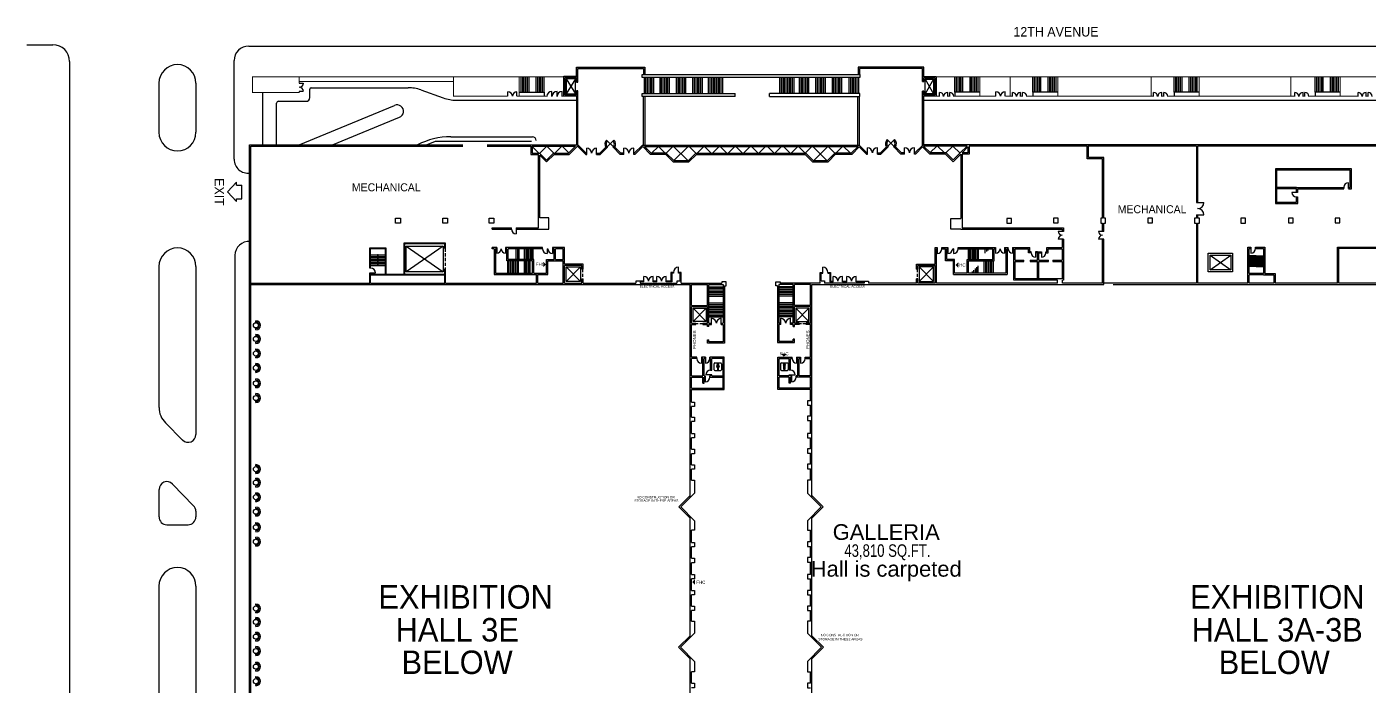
# Model space of a CAD drawing. Header units: inches. Extents: x 326 to 17310, y 169 to 12692.
# Drawn here: x 326 to 10605, y 7640 to 12692 of the extents above; entities that cross this region are included whole.
import ezdxf
from ezdxf.enums import TextEntityAlignment as Align

# ---------------------------------------------------------------- set-up
doc = ezdxf.new("R2010")
doc.units = ezdxf.units.IN
doc.header["$LTSCALE"] = 96
doc.header["$MEASUREMENT"] = 0
doc.linetypes.add('HIDDEN', pattern=[0.375, 0.25, -0.125])
doc.layers.get('0').update_dxf_attribs({"linetype": 'CONTINUOUS'})
for name, color, linetype in [('BLDG_COLUMNS', 6, 'CONTINUOUS'), ('BLDG_DOORS', 5, 'CONTINUOUS'), ('BLDG_ELEVATOR', 3, 'CONTINUOUS'), ('BLDG_FHC', 1, 'CONTINUOUS'), ('BLDG_FIRE', 1, 'CONTINUOUS'), ('BLDG_GLASS', 4, 'CONTINUOUS'), ('BLDG_HALLNAMES', 1, 'CONTINUOUS'), ('BLDG_STAIRS', 1, 'CONTINUOUS'), ('BLDG_STREET', 9, 'CONTINUOUS'), ('BLDG_STREETTEXT', 4, 'CONTINUOUS'), ('BLDG_TEXT', 5, 'CONTINUOUS'), ('BLDG_TRUSS', 1, 'CONTINUOUS'), ('BLDG_UTILITIES', 3, 'CONTINUOUS'), ('BLDG_WALLS', 2, 'CONTINUOUS')]:
    doc.layers.add(name, color=color, linetype=linetype)
doc.styles.add('ROMAND', font='Swis721 Lt BT Light.ttf')
doc.styles.get("Standard").update_dxf_attribs({"font": 'Swis721 Lt BT Light.ttf'})

# ---------------------------------------------------------------- blocks, each defined once
blk = doc.blocks.new('FREEMANMAN')
h = blk.add_hatch(color=256)
edge = h.paths.add_edge_path()
edge.add_arc((58, 96), 9.6, 0, 360)
edge = h.paths.add_edge_path()
edge.add_arc((69, 77), 7.68, 0, 90)
edge.add_line((69, 84), (46, 84))
edge.add_arc((46, 77), 7.68, 90, 180)
edge.add_line((38, 77), (38, 52))
edge.add_arc((43, 52), 4.8, 180, 270)
edge.add_line((43, 47), (46, 47))
edge.add_line((46, 47), (46, 75))
edge.add_line((46, 75), (48, 75))
edge.add_line((48, 75), (48, 12))
edge.add_line((48, 12), (57, 12))
edge.add_line((57, 12), (57, 47))
edge.add_line((57, 47), (59, 47))
edge.add_line((59, 47), (59, 12))
edge.add_line((59, 12), (67, 12))
edge.add_line((67, 12), (67, 75))
edge.add_line((67, 75), (69, 75))
edge.add_line((69, 75), (69, 47))
edge.add_line((69, 47), (72, 47))
edge.add_arc((72, 52), 4.8, 270, 360)
edge.add_line((77, 52), (77, 77))
for p, q in [((0, 104), (0, 12)), ((12, 115), (104, 115)), ((12, 0), (104, 0)), ((46, 84), (69, 84)), ((48, 12), (48, 75)), ((48, 12), (57, 12)), ((57, 12), (57, 47)), ((59, 12), (59, 47)), ((59, 12), (67, 12)), ((67, 75), (67, 12)), ((115, 104), (115, 12))]:
    blk.add_line(p, q)
blk.add_circle((58, 96), 9.6)
for centre, radius, start, end in [((12, 104), 11.5, 90, 180), ((12, 12), 11.5, 180, 270), ((46, 77), 7.68, 90, 180), ((69, 77), 7.68, 0, 90), ((104, 104), 11.5, 0, 90), ((104, 12), 11.5, 270, 0)]:
    blk.add_arc(centre, radius, start, end)
blk = doc.blocks.new('A$C33F868D7')
blk.add_blockref('FREEMANMAN', (0, 0))
blk = doc.blocks.new('FREEMANWOMAN')
h = blk.add_hatch(color=256)
edge = h.paths.add_edge_path()
edge.add_arc((58, 95), 8.64, 0, 360)
edge = h.paths.add_edge_path()
edge.add_arc((40, 60), 3.84, 150, 240)
edge.add_line((50, 77), (50, 72))
edge.add_line((50, 72), (41, 47))
edge.add_line((50, 77), (38, 57))
edge.add_line((50, 84), (37, 62))
edge.add_arc((75, 60), 3.84, 300, 390)
edge.add_line((65, 77), (77, 57))
edge.add_line((65, 77), (65, 72))
edge.add_line((53, 47), (41, 47))
edge.add_line((62, 47), (62, 12))
edge.add_line((53, 47), (53, 12))
edge.add_line((65, 72), (74, 47))
edge.add_line((65, 84), (78, 62))
edge.add_line((50, 84), (65, 84))
edge.add_line((74, 47), (62, 47))
h = blk.add_hatch(color=256)
edge = h.paths.add_edge_path()
edge.add_arc((40, 60), 3.84, 150, 240)
edge.add_line((38, 57), (50, 77))
edge.add_line((50, 77), (50, 72))
edge.add_line((50, 72), (41, 47))
edge.add_line((41, 47), (53, 47))
edge.add_line((53, 47), (53, 12))
edge.add_line((53, 12), (62, 12))
edge.add_line((62, 12), (62, 47))
edge.add_line((62, 47), (74, 47))
edge.add_line((74, 47), (65, 72))
edge.add_line((65, 72), (65, 77))
edge.add_line((65, 77), (77, 57))
edge.add_arc((75, 60), 3.84, 300, 390)
edge.add_line((78, 62), (65, 84))
edge.add_line((65, 84), (50, 84))
edge.add_line((50, 84), (37, 62))
for p, q in [((0, 104), (0, 12)), ((12, 115), (104, 115)), ((50, 84), (37, 62)), ((50, 77), (38, 57)), ((50, 72), (41, 47)), ((53, 47), (41, 47)), ((50, 84), (65, 84)), ((50, 77), (50, 72)), ((53, 47), (53, 12)), ((53, 12), (62, 12)), ((62, 47), (62, 12)), ((74, 47), (62, 47)), ((65, 84), (78, 62)), ((65, 77), (77, 57)), ((65, 77), (65, 72)), ((65, 72), (74, 47)), ((115, 104), (115, 12)), ((12, 0), (104, 0))]:
    blk.add_line(p, q)
blk.add_circle((58, 95), 8.64)
for centre, radius, start, end in [((12, 104), 11.5, 90, 180), ((12, 12), 11.5, 180, 270), ((75, 60), 3.84, 300, 30), ((104, 104), 11.5, 0, 90), ((104, 12), 11.5, 270, 0)]:
    blk.add_arc(centre, radius, start, end)
blk = doc.blocks.new('A$C3B990422')
blk.add_blockref('FREEMANWOMAN', (0, 0))

msp = doc.modelspace()

# ---------------------------------------------------------------- linework, layer by layer
at = {"layer": 'BLDG_COLUMNS', "color": 6, "linetype": 'Continuous'}
for points in [[(3150, 11189), (3150, 11225), (3186, 11225), (3186, 11189), (3150, 11189)], [(3511, 11189), (3511, 11225), (3547, 11225), (3547, 11189), (3511, 11189)], [(8563, 11225), (8550, 11225)], [(8550, 11225), (8550, 11189), (8563, 11189)], [(8573, 11189), (8586, 11189), (8586, 11225), (8573, 11225)], [(8911, 11226), (8911, 11190), (8947, 11190), (8947, 11226), (8911, 11226)], [(9282, 11225), (9269, 11225)], [(9269, 11225), (9269, 11189), (9282, 11189)], [(9292, 11189), (9305, 11189), (9305, 11225), (9292, 11225)], [(9623, 11225), (9623, 11189), (9659, 11189), (9659, 11225), (9623, 11225)], [(9988, 11227), (9988, 11191), (10024, 11191), (10024, 11227), (9988, 11227)], [(10345, 11226), (10345, 11190), (10381, 11190), (10381, 11226), (10345, 11226)]]:
    msp.add_lwpolyline(points, dxfattribs=at)
at = {"layer": 'BLDG_COLUMNS', "linetype": 'Continuous'}
for points in [[(3867, 11189), (3867, 11225), (3903, 11225), (3903, 11189), (3867, 11189)], [(7830, 11223), (7830, 11187), (7866, 11187), (7866, 11223), (7830, 11223)], [(8189, 11226), (8189, 11190), (8225, 11190), (8225, 11226), (8189, 11226)], [(8550, 11225), (8550, 11189), (8563, 11189)], [(8563, 11225), (8550, 11225)], [(8573, 11189), (8586, 11189), (8586, 11225), (8573, 11225)]]:
    msp.add_lwpolyline(points, dxfattribs=at)
at = {"layer": 'BLDG_DOORS'}
for p, q in [((2412, 12260), (2443, 12260)), ((2412, 12198), (2443, 12198)), ((4009, 12160), (4009, 12195)), ((4079, 12160), (4079, 12195)), ((4347, 12158), (4347, 12197)), ((4386, 12158), (4386, 12197)), ((4425, 12158), (4425, 12197)), ((7315, 12158), (7315, 12190)), ((7378, 12158), (7378, 12190)), ((7393, 12158), (7393, 12190)), ((7747, 12160), (7747, 12195)), ((7818, 12160), (7818, 12195)), ((7873, 12158), (7873, 12190)), ((7936, 12158), (7936, 12190)), ((7951, 12158), (7951, 12190)), ((8954, 12158), (8954, 12190)), ((9018, 12158), (9018, 12190)), ((9032, 12158), (9032, 12190)), ((10035, 12158), (10035, 12190)), ((10099, 12158), (10099, 12190)), ((10113, 12158), (10113, 12190)), ((10520, 12158), (10520, 12190)), ((10583, 12158), (10583, 12190)), ((10597, 12158), (10597, 12190)), ((2958, 10806), (2996, 10806))]:
    msp.add_line(p, q, dxfattribs=at)
at = {"layer": 'BLDG_DOORS', "linetype": 'HIDDEN'}
for p, q in [((3530, 10993), (3530, 10837)), ((4580, 10836), (4580, 10760)), ((7144, 10836), (7144, 10760)), ((5503, 10416), (5450, 10416)), ((6293, 10416), (6240, 10416))]:
    msp.add_line(p, q, dxfattribs=at)
at = {"layer": 'BLDG_DOORS'}
for points in [[(4766, 11825), (4818, 11772)], [(4822, 11825), (4769, 11772)], [(6915, 11828), (6967, 11775)], [(6971, 11828), (6918, 11775)], [(4613, 11714), (4613, 11724), (4613, 11762)], [(4689, 11714), (4689, 11724), (4689, 11762)], [(4898, 11714), (4898, 11724), (4898, 11762)], [(4974, 11714), (4974, 11724), (4974, 11762)], [(6763, 11717), (6763, 11727), (6763, 11765)], [(6839, 11717), (6839, 11727), (6839, 11765)], [(7047, 11717), (7047, 11727), (7047, 11765)], [(7123, 11717), (7123, 11727), (7123, 11765)], [(10057, 11423), (10047, 11423), (10013, 11423)], [(10446, 11454), (10446, 11464), (10446, 11498)], [(9282, 11347), (9292, 11347), (9340, 11347)], [(9282, 11251), (9292, 11251), (9340, 11251)], [(4072, 11152), (4072, 11142), (4072, 11106)], [(8265, 11125), (8255, 11125), (8225, 11125)], [(3924, 11002), (3924, 10992), (3924, 10958)], [(3992, 11002), (3992, 10992), (3992, 10958)], [(4352, 11002), (4352, 10992), (4352, 10956)], [(7298, 11002), (7298, 10992), (7298, 10956)], [(7380, 11002), (7380, 10992), (7380, 10956)], [(7745, 11002), (7745, 10992), (7745, 10958)], [(7813, 11002), (7813, 10992), (7813, 10958)], [(7874, 11002), (7874, 10992), (7874, 10958)], [(9700, 11004), (9700, 10994), (9700, 10958)], [(4310, 10992), (4310, 10956)], [(7421, 10992), (7421, 10956)], [(8051, 10967), (8051, 10960), (8051, 10926)], [(8096, 10967), (8096, 10960), (8096, 10926)], [(5317, 10804), (5317, 10810), (5317, 10850)], [(6421, 10804), (6421, 10810), (6421, 10850)], [(5051, 10738), (5051, 10744), (5051, 10780)], [(5123, 10738), (5123, 10744), (5123, 10780)], [(5150, 10738), (5150, 10744), (5150, 10780)], [(5222, 10738), (5222, 10744), (5222, 10780)], [(6500, 10738), (6500, 10744), (6500, 10780)], [(6572, 10738), (6572, 10744), (6572, 10780)], [(6605, 10738), (6605, 10744), (6605, 10780)], [(6677, 10738), (6677, 10744), (6677, 10780)], [(5568, 10411), (5568, 10421), (5568, 10459)], [(5644, 10411), (5644, 10421), (5644, 10459)], [(6099, 10411), (6099, 10421), (6099, 10459)], [(6175, 10411), (6175, 10421), (6175, 10459)], [(5492, 10160), (5492, 10150), (5492, 10114)], [(5522, 10160), (5522, 10150), (5522, 10116)], [(6221, 10160), (6221, 10150), (6221, 10116)], [(6251, 10160), (6251, 10150), (6251, 10114)], [(5521, 10018), (5521, 10008), (5521, 9972)], [(5572, 10025), (5562, 10025), (5526, 10025)], [(6163, 10025), (6173, 10025), (6209, 10025)], [(6181, 10018), (6181, 10008), (6181, 9972)]]:
    msp.add_lwpolyline(points, dxfattribs=at)
for centre, radius, start, end in [((2412, 12260), 31.2, 270, 0), ((2412, 12198), 31.2, 0, 90), ((4009, 12160), 35.3, 0, 90), ((4079, 12160), 35.3, 90, 180), ((4347, 12158), 39, 90, 180), ((4386, 12158), 39, 90, 180), ((4425, 12158), 39, 90, 180), ((7315, 12158), 31.6, 0, 90), ((7378, 12158), 31.6, 90, 180), ((7393, 12158), 31.6, 0, 90), ((7747, 12160), 35.3, 0, 90), ((7818, 12160), 35.3, 90, 180), ((7873, 12158), 31.6, 0, 90), ((7936, 12158), 31.6, 90, 180), ((7951, 12158), 31.6, 0, 90), ((8954, 12158), 31.6, 0, 90), ((9018, 12158), 31.6, 90, 180), ((9032, 12158), 31.6, 0, 90), ((10035, 12158), 31.6, 0, 90), ((10099, 12158), 31.6, 90, 180), ((10113, 12158), 31.6, 0, 90), ((10520, 12158), 31.6, 0, 90), ((10583, 12158), 31.6, 90, 180), ((10597, 12158), 31.6, 0, 90), ((4613, 11724), 38, 0, 90), ((4689, 11724), 38, 90, 180), ((4898, 11724), 38, 0, 90), ((4974, 11724), 38, 90, 180), ((6763, 11727), 38, 0, 90), ((6839, 11727), 38, 90, 180), ((7047, 11727), 38, 0, 90), ((7123, 11727), 38, 90, 180), ((10047, 11423), 34, 180, 270), ((10446, 11464), 34, 90, 180), ((9292, 11347), 48, 270, 0), ((9292, 11251), 48, 0, 90), ((4072, 11142), 36, 180, 270), ((8255, 11125), 30, 180, 270), ((8255, 11065), 30, 90, 180), ((3924, 10992), 34, 270, 0), ((3992, 10992), 34, 180, 270), ((4310, 10992), 36, 180, 270), ((4352, 10992), 36, 180, 270), ((7298, 10992), 36, 270, 0), ((7380, 10992), 36, 270, 0), ((7421, 10992), 36, 270, 0), ((7745, 10992), 34, 270, 0), ((7813, 10992), 34, 180, 270), ((7874, 10992), 34, 180, 270), ((8051, 10960), 34, 180, 270), ((8096, 10960), 34, 270, 0), ((9700, 10994), 36, 270, 0), ((2958, 10806), 38, 0, 90), ((5317, 10810), 40, 90, 180), ((6421, 10810), 40, 0, 90), ((5051, 10744), 36, 0, 90), ((5123, 10744), 36, 90, 180), ((5150, 10744), 36, 0, 90), ((5222, 10744), 36, 90, 180), ((6500, 10744), 36, 0, 90), ((6572, 10744), 36, 90, 180), ((6605, 10744), 36, 0, 90), ((6677, 10744), 36, 90, 180), ((5568, 10421), 38, 0, 90), ((5644, 10421), 38, 90, 180), ((6099, 10421), 38, 0, 90), ((6175, 10421), 38, 90, 180), ((5492, 10150), 36, 180, 270), ((5522, 10150), 34, 270, 0), ((6221, 10150), 34, 180, 270), ((6251, 10150), 36, 270, 0), ((5521, 10008), 36, 270, 0), ((5562, 10025), 36, 90, 180), ((6173, 10025), 36, 0, 90), ((6181, 10008), 36, 270, 0)]:
    msp.add_arc(centre, radius, start, end, dxfattribs=at)
at = {"layer": 'BLDG_ELEVATOR'}
for p, q in [((3231, 10814), (3231, 11011)), ((3231, 11011), (3514, 11011)), ((3514, 11011), (3231, 10814)), ((3231, 11011), (3514, 10814)), ((3514, 11011), (3514, 10814)), ((3514, 10814), (3231, 10814))]:
    msp.add_line(p, q, dxfattribs=at)
at = {"layer": 'BLDG_ELEVATOR', "linetype": 'Continuous'}
for points in [[(4527, 12295), (4457, 12180)], [(4457, 12295), (4527, 12180)], [(7204, 12292), (7270, 12179)], [(7270, 12292), (7204, 12179)], [(4566, 10854), (4455, 10740)], [(4455, 10854), (4566, 10740)], [(7159, 10854), (7269, 10740)], [(7269, 10854), (7159, 10740)], [(5429, 10536), (5528, 10434)], [(5528, 10536), (5429, 10434)], [(6314, 10536), (6215, 10434)], [(6215, 10536), (6314, 10434)]]:
    msp.add_lwpolyline(points, dxfattribs=at)
at = {"layer": 'BLDG_ELEVATOR'}
for points in [[(4457, 12295), (4457, 12180), (4527, 12180), (4527, 12295), (4457, 12295)], [(7204, 12179), (7204, 12292), (7270, 12292), (7270, 12179), (7204, 12179)], [(9387, 10943), (9546, 10830)], [(9387, 10830), (9387, 10943), (9546, 10943), (9546, 10830), (9387, 10830)], [(9387, 10830), (9546, 10943)], [(4455, 10740), (4455, 10854), (4566, 10854), (4566, 10740), (4455, 10740)], [(7269, 10740), (7269, 10854), (7159, 10854), (7159, 10740), (7269, 10740)], [(5429, 10434), (5429, 10536), (5528, 10536), (5528, 10434), (5429, 10434)], [(6314, 10434), (6314, 10536), (6215, 10536), (6215, 10434), (6314, 10434)]]:
    msp.add_lwpolyline(points, dxfattribs=at)
at = {"layer": 'BLDG_FIRE'}
for points in [[(4280, 10850), (4301, 10872), (4280, 10893)], [(7459, 10890), (7438, 10868), (7459, 10846)], [(6101, 10185), (6123, 10164), (6145, 10185)], [(5443, 8460), (5422, 8438), (5443, 8416)]]:
    msp.add_solid(points, dxfattribs=at)
at = {"layer": 'BLDG_GLASS', "linetype": 'Continuous'}
for points in [[(5405, 8927), (5319, 9013), (5405, 9100)], [(5439, 8907), (5333, 9013), (5439, 9119)], [(6304, 8907), (6410, 9013), (6304, 9119)], [(6338, 8927), (6424, 9013), (6338, 9100)], [(5405, 7850), (5317, 7938), (5405, 8026)], [(5439, 7830), (5331, 7938), (5439, 8046)], [(6304, 7830), (6412, 7938), (6304, 8046)], [(6338, 7850), (6426, 7938), (6338, 8026)]]:
    msp.add_lwpolyline(points, dxfattribs=at)
at = {"layer": 'BLDG_STAIRS'}
for p, q in [((4110, 12191), (4110, 12310)), ((4123, 12191), (4123, 12310)), ((4135, 12191), (4135, 12310)), ((4147, 12191), (4147, 12310)), ((4159, 12191), (4159, 12310)), ((4172, 12191), (4172, 12310)), ((4226, 12191), (4226, 12310)), ((4238, 12191), (4238, 12310)), ((4251, 12191), (4251, 12310)), ((4263, 12191), (4263, 12310)), ((4275, 12191), (4275, 12310)), ((4288, 12191), (4288, 12310)), ((7433, 12191), (7433, 12310)), ((7445, 12191), (7445, 12310)), ((7458, 12191), (7458, 12310)), ((7470, 12191), (7470, 12310)), ((7482, 12191), (7482, 12310)), ((7494, 12191), (7494, 12310)), ((7549, 12191), (7549, 12310)), ((7561, 12191), (7561, 12310)), ((7574, 12191), (7574, 12310)), ((7586, 12191), (7586, 12310)), ((7598, 12191), (7598, 12310)), ((7610, 12191), (7610, 12310)), ((8030, 12191), (8030, 12310)), ((8043, 12191), (8043, 12310)), ((8055, 12191), (8055, 12310)), ((8067, 12191), (8067, 12310)), ((8080, 12191), (8080, 12310)), ((8092, 12191), (8092, 12310)), ((8146, 12191), (8146, 12310)), ((8159, 12191), (8159, 12310)), ((8171, 12191), (8171, 12310)), ((8183, 12191), (8183, 12310)), ((8195, 12191), (8195, 12310)), ((8208, 12191), (8208, 12310)), ((9112, 12191), (9112, 12310)), ((9124, 12191), (9124, 12310)), ((9136, 12191), (9136, 12310)), ((9149, 12191), (9149, 12310)), ((9161, 12191), (9161, 12310)), ((9173, 12191), (9173, 12310)), ((9228, 12191), (9228, 12310)), ((9240, 12191), (9240, 12310)), ((9252, 12191), (9252, 12310)), ((9264, 12191), (9264, 12310)), ((9277, 12191), (9277, 12310)), ((9289, 12191), (9289, 12310)), ((10193, 12191), (10193, 12310)), ((10205, 12191), (10205, 12310)), ((10217, 12191), (10217, 12310)), ((10230, 12191), (10230, 12310)), ((10242, 12191), (10242, 12310)), ((10254, 12191), (10254, 12310)), ((10309, 12191), (10309, 12310)), ((10321, 12191), (10321, 12310)), ((10333, 12191), (10333, 12310)), ((10345, 12191), (10345, 12310)), ((10358, 12191), (10358, 12310)), ((10370, 12191), (10370, 12310)), ((4096, 12191), (4288, 12191)), ((4288, 12191), (4288, 12160)), ((7433, 12191), (7433, 12160)), ((7625, 12191), (7433, 12191)), ((8222, 12191), (8030, 12191)), ((8030, 12191), (8030, 12160)), ((9112, 12191), (9112, 12160)), ((9303, 12191), (9112, 12191)), ((10384, 12191), (10193, 12191)), ((10193, 12191), (10193, 12160)), ((2958, 10944), (3070, 10944)), ((2958, 10933), (3070, 10933)), ((2958, 10921), (3070, 10921)), ((2958, 10910), (3070, 10910)), ((2958, 10898), (3070, 10898)), ((2958, 10887), (3070, 10887)), ((2958, 10875), (3070, 10875)), ((2958, 10864), (3070, 10864))]:
    msp.add_line(p, q, dxfattribs=at)
for points in [[(5055, 12181), (5055, 12303)], [(5067, 12181), (5067, 12303)], [(5079, 12181), (5079, 12303)], [(5091, 12181), (5091, 12303)], [(5103, 12181), (5103, 12303)], [(5115, 12181), (5115, 12303)], [(5127, 12181), (5127, 12303)], [(5175, 12181), (5175, 12303)], [(5187, 12181), (5187, 12303)], [(5199, 12181), (5199, 12303)], [(5211, 12181), (5211, 12303)], [(5223, 12181), (5223, 12303)], [(5235, 12181), (5235, 12303)], [(5247, 12181), (5247, 12303)], [(5301, 12181), (5301, 12303)], [(5313, 12181), (5313, 12303)], [(5325, 12181), (5325, 12303)], [(5337, 12181), (5337, 12303)], [(5349, 12181), (5349, 12303)], [(5361, 12181), (5361, 12303)], [(5373, 12181), (5373, 12303)], [(5427, 12181), (5427, 12303)], [(5439, 12181), (5439, 12303)], [(5451, 12181), (5451, 12303)], [(5463, 12181), (5463, 12303)], [(5475, 12181), (5475, 12303)], [(5487, 12181), (5487, 12303)], [(5499, 12181), (5499, 12303)], [(5547, 12181), (5547, 12303)], [(5559, 12181), (5559, 12303)], [(5571, 12181), (5571, 12303)], [(5583, 12181), (5583, 12303)], [(5595, 12181), (5595, 12303)], [(5607, 12181), (5607, 12303)], [(5619, 12181), (5619, 12303)], [(5631, 12181), (5631, 12303)], [(5643, 12181), (5643, 12303)], [(5655, 12181), (5655, 12303)], [(6093, 12181), (6093, 12303)], [(6105, 12181), (6105, 12303)], [(6117, 12181), (6117, 12303)], [(6129, 12181), (6129, 12303)], [(6141, 12181), (6141, 12303)], [(6153, 12181), (6153, 12303)], [(6165, 12181), (6165, 12303)], [(6177, 12181), (6177, 12303)], [(6189, 12181), (6189, 12303)], [(6201, 12181), (6201, 12303)], [(6243, 12181), (6243, 12303)], [(6255, 12181), (6255, 12303)], [(6267, 12181), (6267, 12303)], [(6279, 12181), (6279, 12303)], [(6291, 12181), (6291, 12303)], [(6303, 12181), (6303, 12303)], [(6315, 12181), (6315, 12303)], [(6369, 12181), (6369, 12303)], [(6381, 12181), (6381, 12303)], [(6393, 12181), (6393, 12303)], [(6405, 12181), (6405, 12303)], [(6417, 12181), (6417, 12303)], [(6429, 12181), (6429, 12303)], [(6441, 12181), (6441, 12303)], [(6495, 12181), (6495, 12303)], [(6507, 12181), (6507, 12303)], [(6519, 12181), (6519, 12303)], [(6531, 12181), (6531, 12303)], [(6543, 12181), (6543, 12303)], [(6555, 12181), (6555, 12303)], [(6567, 12181), (6567, 12303)], [(6624, 12181), (6624, 12303)], [(6636, 12181), (6636, 12303)], [(6648, 12181), (6648, 12303)], [(6660, 12181), (6660, 12303)], [(6672, 12181), (6672, 12303)], [(6684, 12181), (6684, 12303)], [(6696, 12181), (6696, 12303)], [(3010, 10944), (3010, 10864), (3017, 10864), (3017, 10944), (3010, 10944)], [(4008, 10804), (4008, 10900)], [(4020, 10804), (4020, 10900)], [(4032, 10804), (4032, 10900)], [(4044, 10804), (4044, 10900)], [(4056, 10804), (4056, 10900)], [(4068, 10804), (4068, 10900)], [(4070, 10992), (4070, 10910)], [(4080, 10804), (4080, 10900)], [(4082, 10992), (4082, 10910)], [(4092, 10804), (4092, 10900)], [(4094, 10992), (4094, 10910)], [(4135, 10992), (4135, 10910)], [(4136, 10804), (4136, 10900)], [(4146, 10992), (4146, 10910)], [(4147, 10804), (4147, 10900)], [(4157, 10992), (4157, 10910)], [(4158, 10804), (4158, 10900)], [(4168, 10992), (4168, 10910)], [(4169, 10804), (4169, 10900)], [(4179, 10992), (4179, 10910)], [(4180, 10804), (4180, 10900)], [(4190, 10992), (4190, 10910)], [(4201, 10992), (4201, 10910)], [(7534, 10992), (7534, 10910)], [(7545, 10992), (7545, 10910)], [(7556, 10992), (7556, 10910)], [(7567, 10992), (7567, 10910)], [(7578, 10992), (7578, 10910)], [(7589, 10992), (7589, 10910)], [(7600, 10992), (7600, 10910)], [(7611, 10992), (7611, 10910)], [(7657, 10804), (7657, 10900)], [(7662, 10992), (7662, 10957)], [(7669, 10804), (7669, 10900)], [(7674, 10992), (7674, 10970)], [(7681, 10804), (7681, 10900)], [(7686, 10992), (7686, 10979)], [(7693, 10804), (7693, 10900)], [(7705, 10804), (7705, 10900)], [(7717, 10804), (7717, 10900)], [(7729, 10804), (7729, 10900)], [(9740, 10937), (9687, 10937)], [(9740, 10927), (9687, 10927)], [(9740, 10917), (9687, 10917)], [(9740, 10907), (9687, 10907)], [(9740, 10897), (9687, 10897)], [(9740, 10852), (9740, 10938), (9749, 10938), (9749, 10852), (9740, 10852)], [(9749, 10937), (9797, 10937)], [(9749, 10927), (9797, 10927)], [(9749, 10917), (9797, 10917)], [(9749, 10907), (9797, 10907)], [(9749, 10897), (9797, 10897)], [(7568, 10804), (7568, 10817)], [(7579, 10804), (7579, 10828)], [(7590, 10804), (7590, 10840)], [(7601, 10804), (7601, 10851)], [(7612, 10804), (7612, 10861)], [(9740, 10887), (9687, 10887)], [(9740, 10877), (9687, 10877)], [(9740, 10867), (9687, 10867)], [(9740, 10857), (9687, 10857)], [(9749, 10887), (9797, 10887)], [(9749, 10877), (9797, 10877)], [(9749, 10867), (9797, 10867)], [(9749, 10857), (9797, 10857)], [(5548, 10701), (5658, 10701)], [(6195, 10701), (6085, 10701)], [(5548, 10689), (5658, 10689)], [(5548, 10677), (5658, 10677)], [(5548, 10665), (5658, 10665)], [(5548, 10653), (5658, 10653)], [(5548, 10641), (5658, 10641)], [(5548, 10629), (5658, 10629)], [(6195, 10689), (6085, 10689)], [(6195, 10677), (6085, 10677)], [(6195, 10665), (6085, 10665)], [(6195, 10653), (6085, 10653)], [(6195, 10641), (6085, 10641)], [(6195, 10629), (6085, 10629)], [(5548, 10577), (5658, 10577)], [(5548, 10565), (5658, 10565)], [(5548, 10553), (5658, 10553)], [(5548, 10541), (5658, 10541)], [(5548, 10529), (5658, 10529)], [(5548, 10517), (5658, 10517)], [(5548, 10505), (5658, 10505)], [(5548, 10493), (5658, 10493)], [(6195, 10577), (6085, 10577)], [(6195, 10565), (6085, 10565)], [(6195, 10553), (6085, 10553)], [(6195, 10541), (6085, 10541)], [(6195, 10529), (6085, 10529)], [(6195, 10517), (6085, 10517)], [(6195, 10505), (6085, 10505)], [(6195, 10493), (6085, 10493)], [(5548, 10481), (5658, 10481)], [(5548, 10469), (5658, 10469)], [(6195, 10481), (6085, 10481)], [(6195, 10469), (6085, 10469)]]:
    msp.add_lwpolyline(points, dxfattribs=at)
at = {"layer": 'BLDG_STREET'}
for p, q in [((326, 12555), (525, 12555)), ((2025, 12545), (16080, 12545)), ((652, 12427), (652, 2639)), ((1913, 11677), (1913, 12433)), ((1337, 12261), (1337, 11884)), ((1620, 12261), (1620, 11884)), ((2133, 11788), (2133, 12192)), ((2494, 12150), (2494, 12215)), ((2504, 12226), (3245, 12226)), ((3344, 12209), (3515, 12147)), ((2238, 11788), (2238, 12108)), ((2252, 12122), (2465, 12122)), ((2410, 11788), (3142, 12090)), ((3614, 12130), (4535, 12130)), ((7194, 12130), (13603, 12130)), ((2667, 11788), (3180, 12000)), ((3572, 11850), (4197, 11850)), ((3386, 11788), (3454, 11816)), ((3454, 11816), (4191, 11816)), ((1919, 10942), (1919, 4236)), ((1337, 10856), (1337, 9776)), ((1620, 10856), (1620, 9569)), ((1518, 9526), (1387, 9657)), ((1441, 9189), (1603, 9022)), ((1337, 9147), (1337, 8937)), ((1620, 8980), (1620, 8937)), ((1398, 8876), (1560, 8876)), ((1337, 8407), (1337, 2656)), ((1620, 8407), (1620, 3286))]:
    msp.add_line(p, q, dxfattribs=at)
for centre, radius, start, end in [((525, 12427), 128, 0, 90), ((2025, 12433), 112, 90, 180), ((1479, 12261), 142, 0, 180), ((2465, 12150), 28.3, 270, 0), ((2504, 12215), 10.9, 90, 180), ((3245, 11935), 291, 70.1098, 90), ((3614, 12421), 291, 250.1098, 270), ((2252, 12108), 13.8, 90, 180), ((3161, 12045), 49.1, 292.4591, 112.4591), ((1479, 11884), 142, 180, 0), ((3572, 11298), 552, 90, 117.4931), ((4197, 11820), 29.8, 0, 90), ((2019, 11677), 106, 180, 278.1006), ((2024, 10942), 105, 84.6595, 180), ((1479, 10856), 142, 0, 180), ((1506, 9776), 168, 180, 224.999), ((1560, 9569), 60.3, 224.999, 0), ((1398, 9147), 60.3, 44.3111, 180), ((1560, 8980), 60.3, 0, 44.3111), ((1398, 8937), 60.3, 180, 270), ((1560, 8937), 60.3, 270, 0), ((1479, 8407), 142, 0, 180)]:
    msp.add_arc(centre, radius, start, end, dxfattribs=at)
at = {"layer": 'BLDG_STREETTEXT'}
for p, q in [((1863, 11427), (1932, 11501)), ((1932, 11353), (1863, 11427)), ((1932, 11480), (1932, 11501)), ((1932, 11480), (1973, 11480)), ((1973, 11374), (1973, 11480)), ((1932, 11374), (1973, 11374)), ((1932, 11353), (1932, 11374))]:
    msp.add_line(p, q, dxfattribs=at)
at = {"layer": 'BLDG_TRUSS'}
for points in [[(4247, 11725), (4196, 11775)], [(4253, 11723), (4308, 11778), (4361, 11725)], [(4369, 11725), (4422, 11778)], [(4426, 11778), (4477, 11727)], [(5213, 11725), (5162, 11776), (5110, 11725)], [(5221, 11725), (5273, 11776)], [(5279, 11776), (5388, 11667)], [(5280, 11667), (5390, 11776)], [(5450, 11725), (5398, 11776)], [(5458, 11725), (5509, 11776)], [(5516, 11776), (5567, 11725)], [(5577, 11725), (5628, 11776)], [(5635, 11776), (5686, 11725)], [(5697, 11725), (5748, 11776)], [(5756, 11776), (5807, 11725)], [(5813, 11725), (5865, 11776)], [(5875, 11776), (5926, 11725)], [(5931, 11725), (5982, 11776)], [(5997, 11776), (6048, 11725)], [(6053, 11725), (6105, 11776)], [(6119, 11776), (6171, 11725)], [(6179, 11725), (6230, 11776)], [(6236, 11776), (6287, 11725), (6338, 11776)], [(6346, 11776), (6453, 11669)], [(6352, 11669), (6460, 11776)], [(6462, 11776), (6514, 11725)], [(6523, 11726), (6573, 11776)], [(6581, 11776), (6631, 11726)], [(7294, 11779), (7244, 11729)], [(7352, 11726), (7299, 11779)], [(7472, 11724), (7417, 11779), (7364, 11726)]]:
    msp.add_lwpolyline(points, dxfattribs=at)
at = {"layer": 'BLDG_UTILITIES'}
for p, q in [((2080, 10430), (2080, 10439)), ((2080, 10371), (2080, 10380)), ((2080, 10326), (2080, 10335)), ((2080, 10267), (2080, 10276)), ((2080, 10214), (2080, 10224)), ((2080, 10155), (2080, 10164)), ((2080, 10103), (2080, 10113)), ((2080, 10044), (2080, 10054)), ((2080, 9985), (2080, 9994)), ((2080, 9926), (2080, 9935)), ((2080, 9873), (2080, 9882)), ((2080, 9814), (2080, 9823)), ((2080, 9328), (2080, 9338)), ((2080, 9269), (2080, 9279)), ((2080, 9225), (2080, 9234)), ((2080, 9166), (2080, 9175)), ((2080, 9113), (2080, 9122)), ((2080, 9054), (2080, 9063)), ((2080, 9002), (2080, 9011)), ((2080, 8943), (2080, 8952)), ((2080, 8883), (2080, 8893)), ((2080, 8824), (2080, 8834)), ((2080, 8771), (2080, 8781)), ((2080, 8712), (2080, 8722)), ((2080, 8260), (2080, 8270)), ((2080, 8201), (2080, 8210)), ((2080, 8157), (2080, 8166)), ((2080, 8097), (2080, 8107)), ((2080, 8045), (2080, 8054)), ((2080, 7985), (2080, 7995)), ((2080, 7934), (2080, 7943)), ((2080, 7875), (2080, 7884)), ((2080, 7815), (2080, 7825)), ((2080, 7756), (2080, 7766)), ((2080, 7703), (2080, 7713)), ((2080, 7644), (2080, 7654))]:
    msp.add_line(p, q, dxfattribs=at)
for centre in [(2080, 10405), (2080, 10301), (2080, 10189), (2080, 10079), (2080, 9960), (2080, 9848), (2080, 9303), (2080, 9200), (2080, 9088), (2080, 8977), (2080, 8858), (2080, 8747), (2080, 8235), (2080, 8132), (2080, 8020), (2080, 7909), (2080, 7790), (2080, 7678)]:
    msp.add_circle(centre, 19.5, dxfattribs=at)
for centre, radius in [((2080, 10405), 34.3), ((2080, 10405), 24.9), ((2080, 10301), 34.3), ((2080, 10301), 24.9), ((2080, 10189), 34.3), ((2080, 10189), 24.9), ((2080, 10079), 34.3), ((2080, 10079), 24.9), ((2080, 9960), 34.3), ((2080, 9960), 24.9), ((2080, 9848), 34.3), ((2080, 9848), 24.9), ((2080, 9303), 34.3), ((2080, 9303), 24.9), ((2080, 9200), 34.3), ((2080, 9200), 24.9), ((2080, 9088), 34.3), ((2080, 9088), 24.9), ((2080, 8977), 34.3), ((2080, 8977), 24.9), ((2080, 8858), 34.3), ((2080, 8858), 24.9), ((2080, 8747), 34.3), ((2080, 8747), 24.9), ((2080, 8235), 34.3), ((2080, 8235), 24.9), ((2080, 8132), 34.3), ((2080, 8132), 24.9), ((2080, 8020), 34.3), ((2080, 8020), 24.9), ((2080, 7909), 34.3), ((2080, 7909), 24.9), ((2080, 7790), 34.3), ((2080, 7790), 24.9), ((2080, 7678), 34.3), ((2080, 7678), 24.9)]:
    msp.add_arc(centre, radius, 270, 90, dxfattribs=at)
at = {"layer": 'BLDG_WALLS', "linetype": 'Continuous'}
for p, q in [((3890, 11152), (4036, 11152)), ((3890, 11142), (3890, 11152)), ((3890, 11142), (4036, 11142)), ((3533, 11035), (3212, 11035)), ((3212, 11035), (3212, 10798)), ((3527, 11029), (3218, 11029)), ((3218, 11029), (3218, 10798)), ((3527, 10993), (3527, 11029)), ((3533, 10993), (3533, 11035)), ((3890, 10992), (3890, 11002)), ((3533, 10993), (3527, 10993)), ((3533, 10837), (3527, 10837)), ((3533, 10727), (3533, 10837)), ((6338, 10717), (8573, 10717)), ((8645, 10717), (12958, 10717))]:
    msp.add_line(p, q, dxfattribs=at)
at = {"layer": 'BLDG_WALLS'}
msp.add_line((2952, 10806), (2958, 10806), dxfattribs=at)
for points in [[(4536, 12315), (4536, 12384), (5058, 12384), (5058, 12327)], [(4546, 12315), (4546, 12374), (5048, 12374), (5048, 12327)], [(7194, 12312), (7194, 12383), (6693, 12383), (6693, 12326)], [(7184, 12312), (7184, 12373), (6703, 12373), (6703, 12326)], [(4546, 12160), (4438, 12160), (4438, 12315), (4546, 12315)], [(4536, 12170), (4448, 12170), (4448, 12305), (4536, 12305)], [(4536, 12268), (4536, 12305)], [(4536, 12268), (4546, 12268)], [(4546, 12268), (4546, 12315)], [(6705, 12326), (6705, 12303), (5039, 12303), (5039, 12326), (6705, 12326)], [(7184, 12312), (7290, 12312), (7290, 12160), (7184, 12160)], [(7184, 12274), (7184, 12312)], [(7184, 12274), (7194, 12274)], [(7194, 12302), (7280, 12302), (7280, 12170), (7194, 12170)], [(7194, 12274), (7194, 12302)], [(4535, 12160), (4535, 11788)], [(4536, 12170), (4536, 12201)], [(4546, 12201), (4536, 12201)], [(4546, 12160), (4546, 12201)], [(4546, 11788), (4546, 12160)], [(5749, 12159), (5039, 12159), (5039, 12181), (5749, 12181)], [(5047, 11788), (5047, 12159)], [(5058, 12159), (5058, 11788)], [(5749, 12159), (5749, 12181)], [(6012, 12159), (6704, 12159), (6704, 12181), (6012, 12181)], [(6012, 12159), (6012, 12181)], [(6689, 11786), (6689, 12157)], [(6700, 12157), (6700, 11786)], [(7184, 12160), (7184, 12200)], [(7194, 12200), (7184, 12200)], [(7184, 11785), (7184, 12160)], [(7194, 12170), (7194, 12200)], [(7194, 11789), (7194, 12160)]]:
    msp.add_lwpolyline(points, dxfattribs=at)
at = {"layer": 'BLDG_WALLS', "const_width": 7.66}
for points in [[(4438, 12310), (2054, 12310), (2054, 12190), (2412, 12190), (2412, 12198)], [(2412, 12260), (2412, 12310)], [(2412, 12273), (3592, 12273)], [(3592, 12310), (3592, 12160), (4009, 12160)], [(4096, 12310), (4096, 12160)], [(15151, 12310), (15151, 11560), (15611, 11110), (16220, 11110), (16220, 12310), (7290, 12310)], [(7625, 12310), (7625, 12160)], [(7856, 12310), (7856, 12160)], [(8222, 12310), (8222, 12160)], [(8937, 12310), (8937, 12160)], [(9303, 12310), (9303, 12160)], [(10005, 12310), (10005, 12160)], [(10384, 12310), (10384, 12160)], [(4079, 12160), (4308, 12160)], [(4425, 12160), (4438, 12160)], [(7290, 12160), (7315, 12160)], [(7378, 12160), (7393, 12160)], [(7425, 12160), (7747, 12160)], [(7818, 12160), (7873, 12160)], [(7936, 12160), (7951, 12160)], [(7983, 12160), (8954, 12160)], [(9018, 12160), (9032, 12160)], [(9064, 12160), (10035, 12160)], [(10099, 12160), (10113, 12160)], [(10145, 12160), (10520, 12160)], [(10583, 12160), (10597, 12160)]]:
    msp.add_lwpolyline(points, dxfattribs=at)
at = {"layer": 'BLDG_WALLS', "linetype": 'Continuous'}
for points in [[(2032, 4081), (2032, 11788)], [(2032, 11788), (3665, 11788)], [(2042, 5300), (2042, 11778)], [(2042, 11778), (3665, 11778)], [(3851, 11788), (4546, 11788)], [(3851, 11778), (4186, 11778)], [(4186, 11778), (4186, 11715), (4243, 11715)], [(4196, 11778), (4528, 11778)], [(4196, 11778), (4196, 11725), (4252, 11725)], [(4252, 11725), (4305, 11671), (4359, 11725), (4475, 11725), (4528, 11778)], [(4253, 11710), (4305, 11657), (4363, 11715), (4479, 11715), (4542, 11778), (4606, 11714), (4613, 11714)], [(4546, 11788), (4610, 11724), (4613, 11724)], [(4689, 11714), (4717, 11714), (4772, 11769)], [(4689, 11724), (4713, 11724), (4759, 11769)], [(4898, 11714), (4870, 11714), (4815, 11769)], [(4898, 11724), (4874, 11724), (4828, 11769)], [(5040, 11786), (4977, 11724), (4974, 11724)], [(5042, 11775), (4981, 11714), (4974, 11714)], [(5040, 11786), (6700, 11786)], [(5276, 11657), (5218, 11715), (5102, 11715), (5042, 11775)], [(5055, 11776), (6691, 11776)], [(5280, 11667), (5222, 11725), (5107, 11725), (5055, 11776)], [(5276, 11657), (5396, 11657), (5454, 11715), (6287, 11715), (6343, 11659), (6462, 11659), (6519, 11716), (6645, 11716), (6700, 11772)], [(5280, 11667), (5392, 11667), (5450, 11725), (6291, 11725), (6347, 11669), (6458, 11669), (6515, 11726), (6641, 11726), (6691, 11776)], [(6700, 11786), (6762, 11724)], [(6700, 11772), (6755, 11716)], [(6839, 11717), (6866, 11717), (6921, 11772)], [(6839, 11727), (6862, 11727), (6908, 11772)], [(7047, 11717), (7019, 11717), (6964, 11772)], [(7047, 11727), (7023, 11727), (6977, 11772)], [(7189, 11789), (7126, 11727), (7123, 11727)], [(7186, 11772), (7130, 11717), (7123, 11717)], [(7479, 11717), (7420, 11658), (7362, 11716), (7242, 11716), (7186, 11772)], [(8455, 11789), (7189, 11789)], [(7527, 11779), (7193, 11779)], [(7524, 11779), (7193, 11779)], [(7474, 11726), (7420, 11673), (7367, 11726), (7246, 11726), (7193, 11779)], [(7474, 11726), (7527, 11779)], [(7533, 11772), (7533, 11726), (7488, 11726)], [(7488, 11726), (7533, 11772)], [(7543, 11779), (7543, 11716), (7489, 11716), (7489, 11151), (8265, 11151), (8265, 11125)], [(8445, 11779), (7543, 11779)], [(8563, 11225), (8563, 11682), (8445, 11682), (8445, 11779)], [(8563, 11225), (8563, 11682), (8445, 11682), (8445, 11779)], [(14036, 9629), (12968, 9629), (12968, 11789), (8455, 11789)], [(8573, 11225), (8573, 11692), (8455, 11692), (8455, 11789)], [(8573, 11225), (8573, 11692), (8455, 11692), (8455, 11779)], [(8597, 11779), (8455, 11779)], [(9282, 11779), (8597, 11779)], [(9282, 11779), (9282, 11347)], [(9292, 11779), (9292, 11347)], [(12958, 11661), (12958, 11779), (9292, 11779)], [(4072, 11152), (4243, 11152), (4243, 11715)], [(4253, 11228), (4253, 11710)], [(6755, 11716), (6763, 11716)], [(7479, 11717), (7479, 11223)], [(10469, 11452), (10469, 11604), (9887, 11604), (9887, 11339), (10059, 11339), (10059, 11389)], [(10459, 11462), (10459, 11594), (9897, 11594), (9897, 11462)], [(10049, 11462), (9897, 11462)], [(10049, 11452), (9897, 11452)], [(9897, 11452), (9897, 11349), (10049, 11349), (10049, 11389)], [(10049, 11462), (10412, 11462)], [(10049, 11423), (10049, 11452)], [(10059, 11423), (10059, 11452), (10412, 11452)], [(10412, 11464), (10412, 11454)], [(10446, 11462), (10459, 11462)], [(10446, 11452), (10469, 11452)], [(10047, 11389), (10057, 11389)], [(4253, 11142), (4324, 11142), (4324, 11228), (4253, 11228)], [(7479, 11141), (7401, 11141), (7401, 11223), (7479, 11223)], [(9282, 11251), (9282, 11225)], [(9292, 11251), (9292, 11225)], [(4036, 11142), (4036, 11152)], [(4072, 11142), (4253, 11142)], [(7479, 11141), (8255, 11141), (8255, 11125)], [(8573, 11125), (8563, 11125), (8533, 11125)], [(8573, 11125), (8563, 11125), (8533, 11125)], [(8563, 11125), (8563, 11189)], [(8563, 11125), (8563, 11189)], [(8573, 11125), (8573, 11189)], [(8573, 11125), (8573, 11189)], [(9282, 11189), (9282, 10727)], [(9292, 11189), (9292, 10727)], [(3924, 11002), (3890, 11002)], [(3904, 11002), (3900, 11002)], [(4274, 11002), (3992, 11002)], [(4274, 10992), (4274, 11002)], [(4443, 10873), (4443, 11002), (4352, 11002)], [(7281, 10873), (7281, 11002), (7298, 11002)], [(7334, 11002), (7380, 11002)], [(7334, 10992), (7334, 11002)], [(7457, 11002), (7745, 11002)], [(7457, 10992), (7457, 11002)], [(7813, 11002), (7840, 11002)], [(7840, 10992), (7840, 11002)], [(7874, 11002), (8007, 11002)], [(8017, 10967), (8007, 10967), (8007, 11002)], [(8130, 10967), (8138, 10967), (8138, 11002)], [(8138, 11002), (8255, 11002)], [(8265, 11065), (8255, 11065), (8225, 11065)], [(8255, 11065), (8255, 11002)], [(8265, 11065), (8265, 10750), (8257, 10750)], [(8573, 11065), (8563, 11065), (8533, 11065)], [(8573, 11065), (8563, 11065), (8533, 11065)], [(8563, 10727), (8563, 11065)], [(8563, 10727), (8563, 11065)], [(8573, 10727), (8573, 11065)], [(8573, 10717), (8573, 11065)], [(9677, 10727), (9677, 11004), (9700, 11004)], [(9736, 10994), (9736, 11004)], [(9736, 11004), (9807, 11004), (9807, 10802), (9885, 10802), (9885, 10727)], [(10364, 10727), (10364, 11005), (10749, 11005), (10749, 10727)], [(2952, 10844), (2952, 10999), (3076, 10999), (3076, 10798)], [(2958, 10844), (2958, 10993), (3070, 10993), (3070, 10798)], [(3904, 10992), (3890, 10992)], [(3904, 10992), (3904, 10794), (4228, 10794)], [(3924, 10992), (3914, 10992), (3914, 10804), (4199, 10804)], [(4002, 10992), (3992, 10992)], [(4199, 10804), (4199, 10900), (4002, 10900), (4002, 10992)], [(4274, 10992), (4012, 10992)], [(4209, 10804), (4209, 10910), (4012, 10910), (4012, 10992)], [(4209, 10804), (4305, 10804), (4305, 10910), (4364, 10910)], [(4238, 10794), (4315, 10794), (4315, 10900), (4433, 10900)], [(4310, 10992), (4316, 10992)], [(4364, 10992), (4352, 10992)], [(4364, 10910), (4364, 10992)], [(4433, 10910), (4433, 10992), (4374, 10992)], [(4374, 10910), (4374, 10992)], [(4374, 10910), (4433, 10910)], [(4433, 10727), (4433, 10900)], [(7291, 10727), (7291, 10992)], [(7291, 10992), (7298, 10992)], [(7334, 10992), (7362, 10992)], [(7362, 10900), (7362, 10992)], [(7421, 10794), (7421, 10900), (7362, 10900)], [(7372, 10910), (7372, 10992)], [(7372, 10992), (7380, 10992)], [(7528, 10804), (7431, 10804), (7431, 10910), (7372, 10910)], [(7421, 10992), (7416, 10992)], [(7457, 10992), (7724, 10992)], [(7528, 10804), (7528, 10910), (7724, 10910), (7724, 10992)], [(7813, 10992), (7822, 10992), (7822, 10804), (7538, 10804)], [(7538, 10804), (7538, 10900), (7734, 10900), (7734, 10992)], [(7734, 10992), (7745, 10992)], [(7832, 10992), (7832, 10794)], [(7832, 10992), (7840, 10992)], [(7874, 10992), (7885, 10992)], [(8218, 10750), (7885, 10750), (7885, 10992)], [(7895, 10992), (7997, 10992)], [(7895, 10905), (7895, 10992)], [(7895, 10905), (7962, 10905)], [(7962, 10894), (7962, 10905)], [(8017, 10960), (7997, 10960), (7997, 10992)], [(8010, 10905), (8066, 10905)], [(8010, 10905), (8010, 10894)], [(8017, 10960), (8017, 10967)], [(8066, 10967), (8051, 10967)], [(8066, 10960), (8051, 10960)], [(8066, 10967), (8096, 10967)], [(8066, 10905), (8066, 10960)], [(8076, 10905), (8076, 10960), (8096, 10960)], [(8076, 10905), (8149, 10905)], [(8130, 10960), (8148, 10960), (8148, 10992)], [(8130, 10960), (8130, 10967)], [(8148, 10992), (8255, 10992)], [(8149, 10894), (8149, 10905)], [(8182, 10905), (8255, 10905)], [(8182, 10905), (8182, 10894)], [(8255, 10992), (8255, 10905)], [(9373, 10816), (9373, 10957), (9560, 10957), (9560, 10816), (9373, 10816)], [(9687, 10802), (9687, 10994), (9700, 10994)], [(9736, 10994), (9797, 10994), (9797, 10802)], [(10374, 10727), (10374, 10995), (10739, 10995), (10739, 10727)], [(2958, 10844), (2952, 10844)], [(2952, 10727), (2952, 10806)], [(2958, 10798), (2958, 10806)], [(2958, 10798), (3070, 10798)], [(3076, 10798), (3212, 10798)], [(3218, 10798), (3527, 10798)], [(3527, 10798), (3527, 10837)], [(4228, 10727), (4228, 10794)], [(4238, 10727), (4238, 10794)], [(4585, 10836), (4585, 10873), (4443, 10873)], [(4443, 10727), (4443, 10863)], [(4575, 10836), (4575, 10863), (4443, 10863)], [(4585, 10836), (4575, 10836)], [(5277, 10810), (5258, 10810), (5258, 10744), (5222, 10744)], [(5277, 10804), (5264, 10804), (5264, 10738), (5222, 10738)], [(5277, 10810), (5277, 10804)], [(5336, 10727), (5336, 10810), (5317, 10810)], [(5330, 10744), (5330, 10804), (5317, 10804)], [(6402, 10727), (6402, 10810), (6421, 10810)], [(6408, 10746), (6408, 10804), (6421, 10804)], [(6461, 10810), (6480, 10810), (6480, 10744), (6500, 10744)], [(6461, 10810), (6461, 10804)], [(6461, 10804), (6474, 10804), (6474, 10738), (6500, 10738)], [(7139, 10836), (7139, 10873), (7281, 10873)], [(7139, 10836), (7149, 10836)], [(7149, 10836), (7149, 10863), (7281, 10863)], [(7281, 10727), (7281, 10863)], [(7421, 10794), (7832, 10794)], [(8255, 10894), (8255, 10760), (7895, 10760), (7895, 10894)], [(7895, 10894), (7962, 10894)], [(8010, 10894), (8066, 10894)], [(8066, 10760), (8066, 10894)], [(8076, 10760), (8076, 10894)], [(8076, 10894), (8149, 10894)], [(8182, 10894), (8255, 10894)], [(9797, 10802), (9687, 10802)], [(2043, 10727), (2952, 10727)], [(2043, 10717), (3665, 10717)], [(2958, 10727), (2958, 10792)], [(2958, 10792), (3527, 10792)], [(2958, 10727), (3527, 10727)], [(3527, 10727), (3527, 10792)], [(3533, 10727), (3665, 10727)], [(3665, 10727), (4228, 10727)], [(3665, 10717), (5405, 10717)], [(4238, 10727), (4433, 10727)], [(4443, 10727), (4575, 10727)], [(4575, 10727), (4575, 10760)], [(4575, 10760), (4585, 10760)], [(4585, 10727), (4585, 10760)], [(4585, 10727), (4990, 10727)], [(5051, 10744), (4990, 10744), (4990, 10727)], [(5051, 10738), (5022, 10738), (5022, 10727)], [(5022, 10727), (5304, 10727)], [(5150, 10744), (5123, 10744)], [(5150, 10738), (5123, 10738)], [(5330, 10744), (5304, 10744), (5304, 10727)], [(5336, 10727), (5648, 10727)], [(5405, 9085), (5405, 10717)], [(5415, 10717), (5538, 10717)], [(5415, 10558), (5415, 10717)], [(5538, 10558), (5538, 10717)], [(5668, 10707), (5668, 10269), (5538, 10269), (5538, 10295)], [(5548, 10717), (5658, 10717), (5658, 10421)], [(5548, 10421), (5548, 10717)], [(5668, 10707), (5682, 10707), (5682, 10737), (5648, 10737), (5648, 10727)], [(6075, 10707), (6061, 10707), (6061, 10737), (6095, 10737), (6095, 10727)], [(6075, 10707), (6075, 10274), (6205, 10274), (6205, 10299)], [(6195, 10717), (6085, 10717), (6085, 10421)], [(6402, 10727), (6095, 10727)], [(6195, 10421), (6195, 10717)], [(6328, 10717), (6205, 10717)], [(6205, 10558), (6205, 10717)], [(6328, 10558), (6328, 10717)], [(6338, 9085), (6338, 10717)], [(6408, 10746), (6434, 10746), (6434, 10727)], [(6738, 10727), (6434, 10727)], [(6572, 10744), (6605, 10744)], [(6572, 10738), (6605, 10738)], [(6677, 10744), (6770, 10744), (6770, 10727)], [(6677, 10738), (6738, 10738), (6738, 10727)], [(7139, 10727), (6770, 10727)], [(7149, 10760), (7139, 10760)], [(7139, 10727), (7139, 10760)], [(7149, 10727), (7149, 10760)], [(7281, 10727), (7149, 10727)], [(7281, 10727), (7149, 10727)], [(8218, 10727), (7291, 10727)], [(7498, 10727), (7291, 10727)], [(8218, 10727), (8218, 10750)], [(8257, 10727), (8257, 10750)], [(8563, 10727), (8257, 10727)], [(8563, 10727), (8257, 10727)], [(8657, 10727), (8573, 10727)], [(9282, 10727), (8657, 10727)], [(9677, 10727), (9292, 10727)], [(9797, 10792), (9687, 10792)], [(9687, 10727), (9687, 10792)], [(9875, 10727), (9687, 10727)], [(9797, 10792), (9875, 10792), (9875, 10727)], [(10364, 10727), (9885, 10727)], [(10739, 10727), (10374, 10727)], [(5415, 10558), (5538, 10558)], [(5415, 10421), (5415, 10548)], [(5415, 10548), (5538, 10548)], [(5538, 10421), (5538, 10548)], [(6328, 10558), (6205, 10558)], [(6205, 10421), (6205, 10548)], [(6328, 10548), (6205, 10548)], [(6328, 10421), (6328, 10548)], [(5415, 10421), (5450, 10421)], [(5415, 10160), (5415, 10411)], [(5415, 10411), (5450, 10411)], [(5450, 10411), (5450, 10421)], [(5503, 10421), (5538, 10421)], [(5503, 10421), (5503, 10411)], [(5503, 10411), (5538, 10411)], [(5538, 10396), (5538, 10411)], [(5548, 10396), (5538, 10396)], [(5548, 10421), (5568, 10421)], [(5658, 10411), (5658, 10279), (5548, 10279), (5548, 10295)], [(5548, 10411), (5568, 10411)], [(5548, 10396), (5548, 10411)], [(5644, 10421), (5658, 10421)], [(5644, 10411), (5658, 10411)], [(6099, 10421), (6085, 10421)], [(6085, 10411), (6085, 10284), (6195, 10284), (6195, 10299)], [(6099, 10411), (6085, 10411)], [(6195, 10421), (6175, 10421)], [(6195, 10411), (6175, 10411)], [(6195, 10396), (6195, 10411)], [(6195, 10396), (6205, 10396)], [(6240, 10421), (6205, 10421)], [(6240, 10411), (6205, 10411)], [(6205, 10396), (6205, 10411)], [(6240, 10421), (6240, 10411)], [(6328, 10421), (6293, 10421)], [(6293, 10411), (6293, 10421)], [(6328, 10411), (6293, 10411)], [(6328, 10160), (6328, 10411)], [(5538, 10295), (5548, 10295)], [(6205, 10299), (6195, 10299)], [(5415, 9914), (5667, 9914), (5667, 10160), (5556, 10160)], [(5456, 10160), (5415, 10160)], [(5415, 10018), (5415, 10150)], [(5456, 10150), (5415, 10150)], [(5456, 10150), (5456, 10160)], [(5522, 10160), (5492, 10160)], [(5503, 10150), (5492, 10150)], [(5503, 10018), (5503, 10150)], [(5513, 10018), (5513, 10150)], [(5522, 10150), (5513, 10150)], [(5556, 10150), (5556, 10160)], [(5562, 10150), (5556, 10150)], [(5562, 10061), (5562, 10150)], [(5572, 10061), (5572, 10150)], [(5657, 10018), (5657, 10150), (5572, 10150)], [(6328, 9914), (6076, 9914), (6076, 10160), (6187, 10160)], [(6086, 10018), (6086, 10150), (6163, 10150)], [(6163, 10061), (6163, 10150)], [(6173, 10150), (6187, 10150)], [(6173, 10061), (6173, 10150)], [(6187, 10150), (6187, 10160)], [(6221, 10160), (6251, 10160)], [(6221, 10150), (6230, 10150)], [(6230, 10018), (6230, 10150)], [(6240, 10018), (6240, 10150)], [(6240, 10150), (6251, 10150)], [(6287, 10160), (6328, 10160)], [(6287, 10150), (6287, 10160)], [(6287, 10150), (6328, 10150)], [(6328, 10018), (6328, 10150)], [(5415, 10018), (5503, 10018)], [(5415, 9924), (5657, 9924), (5657, 10008)], [(5415, 9924), (5415, 10008)], [(5415, 10008), (5503, 10008)], [(5503, 9961), (5503, 10008)], [(5513, 10018), (5521, 10018)], [(5513, 9961), (5513, 10008)], [(5513, 10008), (5521, 10008)], [(5557, 10018), (5562, 10018)], [(5557, 10008), (5557, 10018)], [(5557, 10008), (5657, 10008)], [(5562, 10061), (5572, 10061)], [(5562, 10018), (5562, 10025)], [(5572, 10018), (5572, 10025)], [(5572, 10018), (5657, 10018)], [(6163, 10018), (6086, 10018)], [(6328, 9924), (6086, 9924), (6086, 10008)], [(6163, 10008), (6086, 10008)], [(6173, 10061), (6163, 10061)], [(6163, 10018), (6163, 10025)], [(6163, 9961), (6163, 10008)], [(6173, 10018), (6173, 10025)], [(6181, 10018), (6173, 10018)], [(6173, 9961), (6173, 10008)], [(6181, 10008), (6173, 10008)], [(6230, 10018), (6217, 10018)], [(6217, 10008), (6217, 10018)], [(6328, 10008), (6217, 10008)], [(6328, 10018), (6240, 10018)], [(6328, 9924), (6328, 10008)], [(5415, 9816), (5415, 9914)], [(5503, 9961), (5513, 9961)], [(6173, 9961), (6163, 9961)], [(6328, 9826), (6328, 9914)], [(5415, 9816), (5439, 9816), (5439, 9782), (5415, 9782)], [(5415, 9702), (5415, 9782)], [(6328, 9826), (6304, 9826), (6304, 9792), (6328, 9792)], [(6328, 9709), (6328, 9792)], [(5415, 9702), (5439, 9702), (5439, 9668), (5415, 9668)], [(5415, 9577), (5415, 9668)], [(6328, 9709), (6304, 9709), (6304, 9675), (6328, 9675)], [(6328, 9577), (6328, 9675)], [(5415, 9577), (5439, 9577), (5439, 9543), (5415, 9543)], [(6328, 9577), (6304, 9577), (6304, 9543), (6328, 9543)], [(5415, 9455), (5415, 9543)], [(6328, 9459), (6304, 9459), (6304, 9425), (6328, 9425)], [(6328, 9459), (6328, 9543)], [(5415, 9455), (5439, 9455), (5439, 9421), (5415, 9421)], [(5415, 9337), (5415, 9421)], [(6328, 9340), (6328, 9425)], [(5415, 9337), (5439, 9337), (5439, 9303), (5415, 9303)], [(5415, 9218), (5415, 9303)], [(6328, 9340), (6304, 9340), (6304, 9306), (6328, 9306)], [(6328, 9218), (6328, 9306)], [(5415, 9218), (5439, 9218), (5439, 9119)], [(6328, 9218), (6304, 9218), (6304, 9119)], [(5405, 8012), (5405, 8941)], [(5439, 8907), (5439, 8835), (5415, 8835)], [(6304, 8907), (6304, 8835), (6328, 8835)], [(6338, 8012), (6338, 8941)], [(5415, 8742), (5415, 8835)], [(5415, 8742), (5439, 8742), (5439, 8708), (5415, 8708)], [(6328, 8745), (6304, 8745), (6304, 8711), (6328, 8711)], [(6328, 8745), (6328, 8835)], [(5415, 8620), (5415, 8708)], [(6328, 8625), (6328, 8711)], [(5415, 8620), (5439, 8620), (5439, 8586), (5415, 8586)], [(5415, 8496), (5415, 8586)], [(6328, 8625), (6304, 8625), (6304, 8591), (6328, 8591)], [(6328, 8496), (6328, 8591)], [(5415, 8496), (5439, 8496), (5439, 8462), (5415, 8462)], [(5415, 8374), (5415, 8462)], [(6328, 8496), (6304, 8496), (6304, 8462), (6328, 8462)], [(6328, 8374), (6328, 8462)], [(5415, 8374), (5439, 8374), (5439, 8340), (5415, 8340)], [(5415, 8253), (5415, 8340)], [(6328, 8374), (6304, 8374), (6304, 8340), (6328, 8340)], [(6328, 8253), (6328, 8340)], [(5415, 8253), (5439, 8253), (5439, 8219), (5415, 8219)], [(6328, 8253), (6304, 8253), (6304, 8219), (6328, 8219)], [(5415, 8137), (5415, 8219)], [(5415, 8137), (5439, 8137), (5439, 8046)], [(6328, 8137), (6304, 8137), (6304, 8046)], [(6328, 8137), (6328, 8219)], [(5405, 6670), (5405, 7864)], [(5439, 7830), (5439, 7749), (5415, 7749)], [(6304, 7830), (6304, 7749), (6328, 7749)], [(6338, 6670), (6338, 7850)], [(5415, 7662), (5415, 7749)], [(6328, 7662), (6328, 7749)], [(5415, 7662), (5439, 7662), (5439, 7628), (5415, 7628)], [(6328, 7662), (6304, 7662), (6304, 7628), (6328, 7628)]]:
    msp.add_lwpolyline(points, dxfattribs=at)
for centre, radius, start, end in [((4797, 11793), 44.8, 134.7059, 212.348), ((4790, 11793), 44.8, 327.652, 45.2941), ((6946, 11796), 44.8, 134.7059, 212.348), ((6940, 11796), 44.8, 327.652, 45.2941), ((4797, 11793), 34.8, 134.7056, 225.3081), ((4790, 11793), 34.8, 314.6919, 45.2945), ((6946, 11796), 34.8, 134.7056, 225.3081), ((6940, 11796), 34.8, 314.6919, 45.2945), ((8563, 11125), 30, 180, 270), ((8563, 11125), 30, 180, 270), ((8563, 11065), 30, 90, 180), ((8563, 11065), 30, 90, 180)]:
    msp.add_arc(centre, radius, start, end, dxfattribs=at)

# ---------------------------------------------------------------- block references
at = {"layer": 'BLDG_TEXT', "xscale": 0.5, "yscale": 0.5, "zscale": 0.5}
for name, p in [('A$C3B990422', (5588, 10059)), ('A$C33F868D7', (6098, 10060))]:
    msp.add_blockref(name, p, dxfattribs=at)

# ---------------------------------------------------------------- texts
at = {"layer": 'BLDG_FHC', "style": 'ROMAND'}
for p in [(4224, 10861), (7446, 10855), (6090, 10175), (5453, 8424)]:
    msp.add_text('FHC', height=24, dxfattribs=at).set_placement(p)
at = {"layer": 'BLDG_HALLNAMES'}
for s, p in [('GALLERIA', (6907, 8761)), ('Hall is carpeted', (6907, 8479))]:
    msp.add_text(s, height=120, dxfattribs=at).set_placement(p, align=Align.CENTER)
at = {"layer": 'BLDG_HALLNAMES', "style": 'ROMAND', "width": 0.75}
msp.add_text('43,810 SQ.FT.', height=96, dxfattribs=at).set_placement((6916, 8631), align=Align.CENTER)
at = {"layer": 'BLDG_STREETTEXT', "style": 'ROMAND', "width": 0.9375}
msp.add_text('12TH AVENUE', height=72.79, dxfattribs=at).set_placement((7881, 12618))
msp.add_text('EXIT', height=72.8, rotation=270, dxfattribs=at).set_placement((1763, 11533))
at = {"layer": 'BLDG_TEXT', "style": 'ROMAND', "width": 0.9375}
for s, height, p in [('MECHANICAL', 61.3, (2815, 11432)), ('MECHANICAL', 61.3, (8680, 11264)), ('EXHIBITION', 180, (3018, 8234)), ('EXHIBITION', 180, (9234, 8234)), ('HALL 3E', 180, (3150, 7982)), ('HALL 3A-3B', 180, (9246, 7982)), ('BELOW', 180, (3195, 7733)), ('BELOW', 180, (9453, 7733))]:
    msp.add_text(s, height=height, dxfattribs=at).set_placement(p)
at = {"layer": 'BLDG_TEXT', "style": 'ROMAND'}
for s, p in [('ELECTRICAL ACCESS', (5019, 10693)), ('ELECTRICAL ACCESS', (6477, 10693)), ('STORAGE IN THESE AREAS', (4977, 9053)), ('NO CONSTRUCTION OR', (4995, 9079)), ('NO CONSTRUCTION OR', (6405, 8023)), ('STORAGE IN THESE AREAS', (6387, 7991))]:
    msp.add_text(s, height=18, dxfattribs=at).set_placement(p)
for p in [(5451, 10224), (6318, 10224)]:
    msp.add_text('PHONES', height=24, rotation=90, dxfattribs=at).set_placement(p)

doc.saveas('drawing.dxf')
